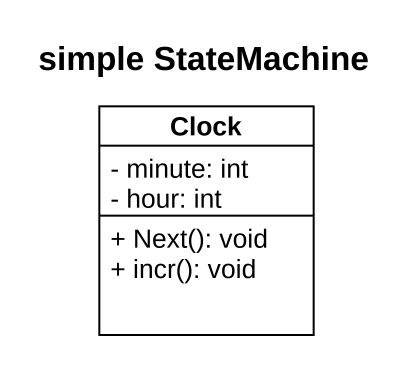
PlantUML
@startuml
title simple StateMachine
hide circle
hide empty members
skinparam classAttributeIconSize 0
class Clock {
  - minute: int
  - hour: int
  + Next(): void
  + incr(): void
}
@enduml
